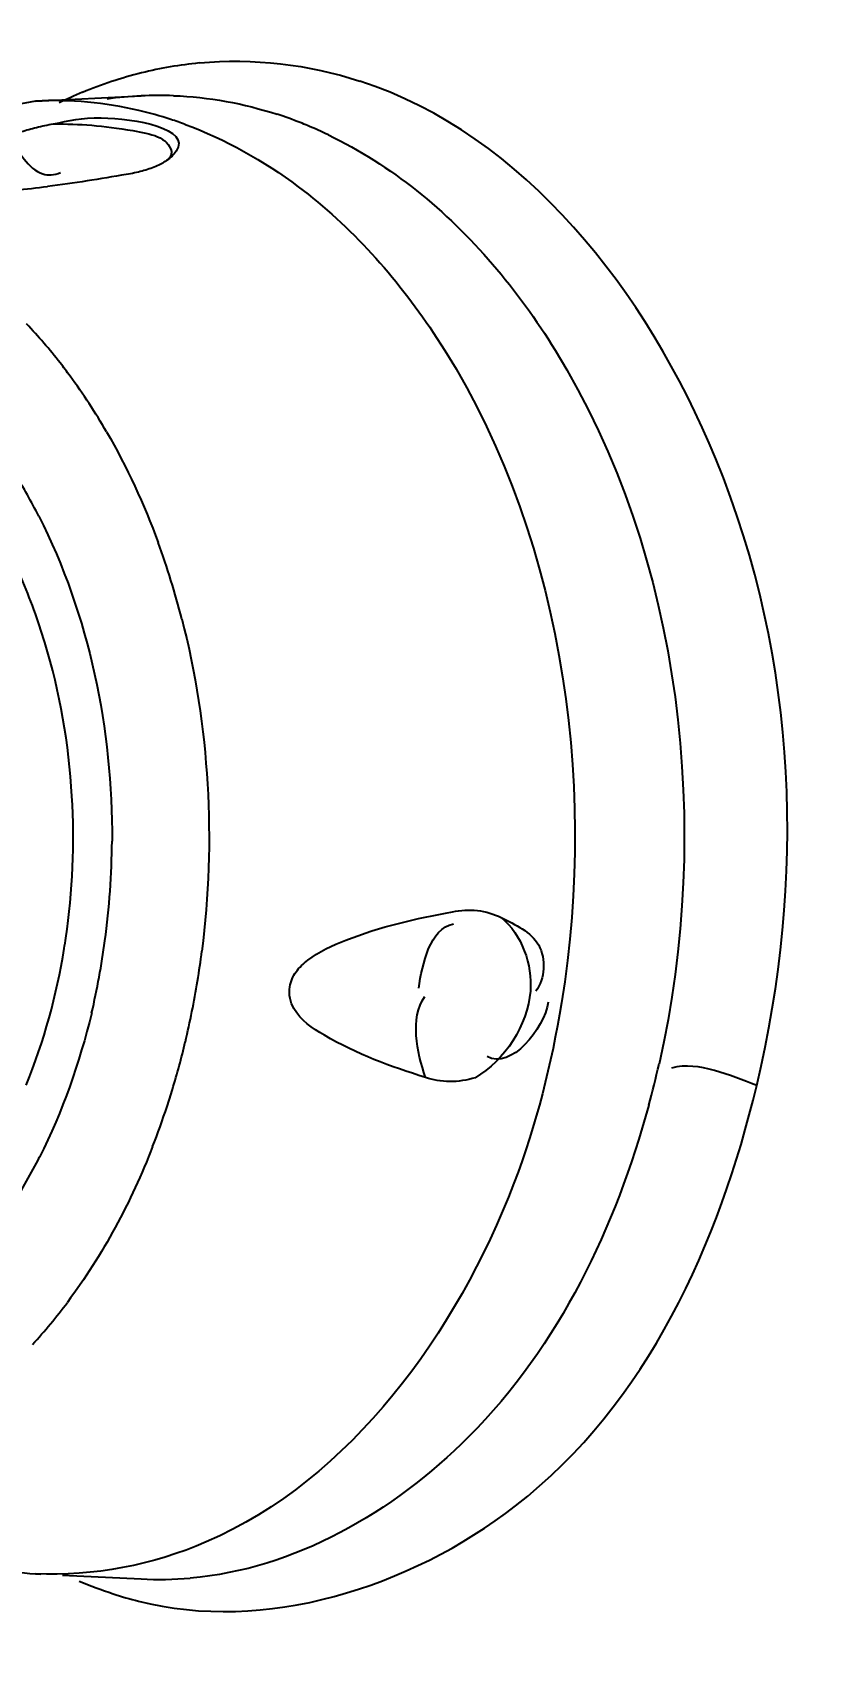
# Model space of a CAD drawing. Header units: millimetres. Extents: x 0 to 10500, y 0 to 7425.
# Drawn here: x 2688.41 to 2702.74, y 1742.31 to 1771.87 of the extents above; entities that cross this region are included whole.
import ezdxf

# ---------------------------------------------------------------- set-up
doc = ezdxf.new("R2010")
doc.units = ezdxf.units.MM
doc.header["$LTSCALE"] = 577.5
doc.layers.get('0').update_dxf_attribs({"linetype": 'CONTINUOUS'})
doc.styles.add('TEXTSTYLE_2', font='txt', dxfattribs={"width": 0.8})
doc.dimstyles.new('DIMSTYLE_1', dxfattribs={"dimtxt": 75, "dimasz": 3.5, "dimexe": 1.5, "dimexo": 1.5, "dimgap": 18.75, "dimtad": 1, "dimdec": 1, "dimtxsty": 'TEXTSTYLE_2', "dimblk": '_FILLED', "dimblk1": '_FILLED', "dimblk2": '_FILLED', "dimcen": 0.09, "dimadec": 1, "dimazin": 2, "dimtp": 0.1, "dimtm": 0.1, "dimtfac": 1, "dimtdec": 1, "dimtofl": 0, "dimtmove": 0, "dimatfit": 3, "dimldrblk": '_FILLED', "dimfxl": 1, "dimtolj": 1, "dimarcsym": 0})

# ---------------------------------------------------------------- blocks, each defined once
blk = doc.blocks.new('_FILLED')
at = {"color": 0, "linetype": 'ByBlock'}
blk.add_solid([(0, 0), (-1, 0.2143), (-1, -0.2143)], dxfattribs=at)
blk = doc.blocks.new('*D7')
at = {"color": 2, "linetype": 'Continuous', "transparency": 16777216}
for p, q in [((766.713, 2608.729), (681.846, 2608.729)), ((683.346, 2608.729), (683.346, 2129.729)), ((976.556, 2608.729), (818.98, 2608.729)), ((683.346, 1650.729), (683.346, 2129.729)), ((2711.144, 1650.729), (681.846, 1650.729))]:
    blk.add_line(p, q, dxfattribs=at)
at = {"color": 2, "linetype": 'Continuous', "transparency": 16777216, "xscale": 3.5, "yscale": 3.5, "zscale": 3.5}
for p, rotation in [((683.346, 2608.729), 90), ((683.346, 1650.729), 270)]:
    blk.add_blockref('_FILLED', p, dxfattribs=dict(at, rotation=rotation))
at = {"color": 2, "linetype": 'Continuous', "transparency": 16777216, "insert": (589.596, 2129.729), "char_height": 75, "width": 180, "attachment_point": 2, "rotation": 90, "line_spacing_factor": 0.9, "style": 'TEXTSTYLE_2'}
blk.add_mtext('958', dxfattribs=at)
blk = doc.blocks.new('*D8')
at = {"color": 2, "linetype": 'Continuous', "transparency": 16777216}
for p, q in [((2711.144, 2533.729), (889.89, 2533.729)), ((891.39, 2533.729), (891.39, 2129.729)), ((891.39, 1725.729), (891.39, 2129.729)), ((2711.144, 1725.729), (889.89, 1725.729))]:
    blk.add_line(p, q, dxfattribs=at)
at = {"color": 2, "linetype": 'Continuous', "transparency": 16777216, "xscale": 3.5, "yscale": 3.5, "zscale": 3.5}
for p, rotation in [((891.39, 2533.729), 90), ((891.39, 1725.729), 270)]:
    blk.add_blockref('_FILLED', p, dxfattribs=dict(at, rotation=rotation))
at = {"color": 2, "linetype": 'Continuous', "transparency": 16777216, "insert": (797.64, 2129.729), "char_height": 75, "width": 180, "attachment_point": 2, "rotation": 90, "line_spacing_factor": 0.9, "style": 'TEXTSTYLE_2'}
blk.add_mtext('808', dxfattribs=at)

msp = doc.modelspace()

# ---------------------------------------------------------------- linework, layer by layer
at = {"color": 6, "linetype": 'Continuous'}
for p, q in [((2688.465, 1770.628), (2686.607, 1770.274)), ((2688.465, 1770.628), (2690.383, 1770.723)), ((2690.857, 1769.55), (2690.847, 1769.543)), ((2688.465, 1743.834), (2688.56, 1743.829)), ((2688.954, 1743.81), (2690.383, 1743.739))]:
    msp.add_line(p, q, dxfattribs=at)
for centre, radius, start, end in [((2692.135, 1764.142), 7.211, 95.5039, 103.9957), ((2692.243, 1763.726), 7.641, 104.0231, 112.5017), ((2692.39, 1763.359), 8.037, 112.4677, 115.8024), ((2690.714, 1763.977), 6.753, 92.801, 98.0772), ((2690.713, 1763.968), 6.762, 87.7864, 92.7946), ((2688.738, 1763.589), 7.052, 71.9315, 76.8234), ((2690.592, 1763.43), 7.317, 68.4663, 71.929), ((2688.685, 1763.425), 7.224, 69.7435, 71.9363), ((2690.519, 1763.241), 7.519, 67.3564, 68.4768), ((2690.442, 1763.06), 7.716, 64.279, 67.3479), ((2685.497, 1794.36), 25.487, 275.8677, 277.1827), ((2681.27, 1759.899), 9.694, 37.9594, 43.5009), ((2680.752, 1759.486), 10.356, 36.3481, 38.0025), ((2680.146, 1759.052), 11.101, 30.0244, 36.2954), ((2679.441, 1758.457), 10.189, 26.9516, 31.9023), ((2677.106, 1757.612), 14.474, 14.3907, 20.1356), ((2678.335, 1757.663), 10.76, 16.8228, 23.5289), ((2676.458, 1757.233), 12.691, 351.6966, 3.3844), ((2675.682, 1757.265), 14.174, 352.2343, 359.587), ((2677.019, 1757.16), 12.125, 350.7415, 351.6546), ((2675.463, 1757.285), 14.394, 346.953, 352.2729), ((2675.8, 1757.16), 15.817, 350.745, 352.7362), ((2676.063, 1757.114), 15.55, 346.6034, 350.7537), ((2676.771, 1756.948), 14.822, 343.1235, 346.5955), ((2682.773, 1756.966), 17.465, 344.6968, 347.2328), ((2677.076, 1756.857), 14.505, 341.8307, 343.1169), ((2677.457, 1756.729), 14.102, 338.6916, 341.8404), ((2679.599, 1755.906), 10.003, 327.5768, 333.3334), ((2681.145, 1754.67), 9.859, 317.4682, 323.2429), ((2688.818, 1750.738), 6.912, 253.5604, 267.0702), ((2692.274, 1750.813), 7.724, 247.0249, 251.9172), ((2690.72, 1750.488), 6.757, 267.1424, 274.7489), ((2692.181, 1750.535), 7.432, 251.9384, 255.6314)]:
    msp.add_arc(centre, radius, start, end, dxfattribs=at)
for points, knots in [([(2700.017, 1782.514), (2705.515, 1780.721), (2714.545, 1769.173), (2714.903, 1755.746), (2713.28, 1748.94)], [0, 0, 0, 0, 0.452507, 1, 1, 1, 1]), ([(2711.03, 1749.379), (2712.567, 1755.825), (2712.229, 1768.542), (2703.676, 1779.479), (2698.469, 1781.177)], [0, 0, 0, 0, 0.547493, 1, 1, 1, 1]), ([(2701.583, 1752.719), (2702.466, 1756.423), (2702.271, 1763.731), (2697.356, 1770.016), (2694.364, 1770.992)], [0, 0, 0, 0, 0.547494, 1, 1, 1, 1]), ([(2688.788, 1770.214), (2689.075, 1770.267), (2689.672, 1770.424), (2691.304, 1770.127), (2691.024, 1769.716)], [0, 0, 0, 0, 0.369571, 1, 1, 1, 1]), ([(2688.207, 1770.071), (2688.297, 1770.1), (2688.489, 1770.154), (2688.684, 1770.195), (2688.788, 1770.214)], [0, 0, 0, 0, 0.472362, 1, 1, 1, 1]), ([(2688.788, 1770.214), (2689.273, 1770.212), (2689.905, 1770.167), (2690.889, 1769.969), (2690.935, 1769.708)], [0, 0, 0, 0, 0.646439, 1, 1, 1, 1]), ([(2687.986, 1769.987), (2688.069, 1769.842), (2688.222, 1769.578), (2688.46, 1769.347), (2688.596, 1769.303)], [0, 0, 0, 0, 0.536577, 1, 1, 1, 1]), ([(2691.024, 1769.716), (2691.002, 1769.683), (2690.947, 1769.621), (2690.882, 1769.568), (2690.847, 1769.543)], [0, 0, 0, 0, 0.473123, 1, 1, 1, 1]), ([(2690.847, 1769.543), (2690.787, 1769.501), (2690.643, 1769.427), (2690.49, 1769.376), (2690.405, 1769.353)], [0, 0, 0, 0, 0.453843, 1, 1, 1, 1]), ([(2690.935, 1769.708), (2690.939, 1769.68), (2690.929, 1769.614), (2690.882, 1769.569), (2690.856, 1769.55)], [0, 0, 0, 0, 0.460101, 1, 1, 1, 1]), ([(2688.596, 1769.303), (2688.646, 1769.287), (2688.758, 1769.272), (2688.866, 1769.303), (2688.918, 1769.327)], [0, 0, 0, 0, 0.471262, 1, 1, 1, 1]), ([(2690.405, 1769.353), (2690.359, 1769.34), (2690.263, 1769.318), (2690.165, 1769.3), (2690.115, 1769.293)], [0, 0, 0, 0, 0.487969, 1, 1, 1, 1]), ([(2693.243, 1769.069), (2694.206, 1768.346), (2697.826, 1764.285), (2698.698, 1758.306), (2698.032, 1754.219)], [0, 0, 0, 0, 0.225293, 1, 1, 1, 1]), ([(2695.395, 1768.998), (2696.399, 1768.201), (2700.088, 1763.779), (2700.774, 1757.373), (2699.806, 1753.107)], [0, 0, 0, 0, 0.226574, 1, 1, 1, 1]), ([(2693.417, 1754.997), (2693.623, 1755.155), (2694.48, 1755.548), (2695.389, 1755.759), (2696.048, 1755.875)], [0, 0, 0, 0, 0.28003, 1, 1, 1, 1]), ([(2696.048, 1755.875), (2696.196, 1755.909), (2696.505, 1755.926), (2696.802, 1755.839), (2696.936, 1755.771)], [0, 0, 0, 0, 0.502058, 1, 1, 1, 1]), ([(2696.936, 1755.771), (2697.188, 1755.643), (2697.767, 1755.395), (2697.737, 1754.654), (2697.565, 1754.436)], [0, 0, 0, 0, 0.503566, 1, 1, 1, 1]), ([(2693.091, 1754.515), (2693.107, 1754.611), (2693.19, 1754.799), (2693.337, 1754.936), (2693.417, 1754.997)], [0, 0, 0, 0, 0.491744, 1, 1, 1, 1]), ([(2693.165, 1754.115), (2693.132, 1754.173), (2693.08, 1754.304), (2693.08, 1754.445), (2693.091, 1754.515)], [0, 0, 0, 0, 0.483854, 1, 1, 1, 1]), ([(2698.032, 1754.219), (2697.85, 1753.104), (2696.884, 1749.261), (2694.2, 1745.552), (2691.57, 1744.413)], [0, 0, 0, 0, 0.282797, 1, 1, 1, 1]), ([(2695.557, 1752.864), (2694.922, 1753.058), (2694.083, 1753.371), (2693.287, 1753.902), (2693.165, 1754.115)], [0, 0, 0, 0, 0.730383, 1, 1, 1, 1]), ([(2696.461, 1752.859), (2696.312, 1752.812), (2696.005, 1752.764), (2695.696, 1752.813), (2695.557, 1752.864)], [0, 0, 0, 0, 0.514054, 1, 1, 1, 1]), ([(2690.337, 1743.336), (2692.621, 1742.751), (2698.56, 1744.592), (2700.901, 1749.859), (2701.583, 1752.719)], [0, 0, 0, 0, 0.445078, 1, 1, 1, 1]), ([(2699.619, 1752.357), (2699.015, 1750.15), (2697.158, 1746.201), (2693.166, 1743.911), (2691.28, 1743.755)], [0, 0, 0, 0, 0.54734, 1, 1, 1, 1]), ([(2711.03, 1749.379), (2710.377, 1746.641), (2708.456, 1741.578), (2703.603, 1735.579), (2697.257, 1732.337), (2692.678, 1732.627), (2690.661, 1733.285)], [0, 0, 0, 0, 0.290813, 0.550776, 0.780737, 1, 1, 1, 1])]:
    msp.add_open_spline(points, degree=3, knots=knots, dxfattribs=at)
for points in [[(2691.444, 1771.32), (2692.419, 1771.414), (2693.433, 1771.295), (2694.364, 1770.992)], [(2690.346, 1770.455), (2689.733, 1770.599), (2689.094, 1770.659), (2688.465, 1770.628)], [(2690.974, 1770.725), (2691.613, 1770.701), (2692.254, 1770.584), (2692.861, 1770.386)], [(2691.186, 1770.203), (2691.921, 1769.932), (2692.617, 1769.539), (2693.243, 1769.069)], [(2693.791, 1770.011), (2694.361, 1769.737), (2694.9, 1769.392), (2695.395, 1768.998)], [(2690.115, 1769.293), (2689.64, 1769.209), (2689.163, 1769.133), (2688.684, 1769.072)], [(2689.758, 1764.607), (2690.128, 1763.967), (2690.44, 1763.289), (2690.695, 1762.595)], [(2688.523, 1763.075), (2689.44, 1761.275), (2689.869, 1759.183), (2689.856, 1757.163)], [(2691.125, 1761.209), (2691.629, 1759.253), (2691.745, 1757.164), (2691.49, 1755.16)], [(2689.127, 1757.982), (2689.071, 1758.926), (2688.909, 1759.872), (2688.634, 1760.777)], [(2695.434, 1754.49), (2695.505, 1754.928), (2695.634, 1755.573), (2696.069, 1755.659)], [(2696.936, 1755.771), (2697.31, 1755.471), (2697.504, 1754.912), (2697.466, 1754.434)], [(2688.293, 1752.722), (2688.619, 1753.518), (2688.848, 1754.359), (2688.987, 1755.209)], [(2697.466, 1754.434), (2697.416, 1753.813), (2697, 1753.171), (2696.461, 1752.859)], [(2695.557, 1752.864), (2695.402, 1753.331), (2695.269, 1753.932), (2695.546, 1754.338)], [(2697.791, 1754.234), (2697.711, 1753.743), (2697.111, 1752.999), (2696.678, 1753.243)], [(2689.486, 1754.036), (2689.265, 1753.134), (2688.955, 1752.246), (2688.538, 1751.416)], [(2701.583, 1752.719), (2701.086, 1752.894), (2700.545, 1753.164), (2700.034, 1753.035)], [(2690.595, 1751.605), (2690.204, 1750.601), (2689.688, 1749.633), (2689.043, 1748.77)], [(2691.57, 1744.413), (2690.604, 1743.994), (2689.516, 1743.782), (2688.465, 1743.834)]]:
    msp.add_open_spline(points, degree=3, dxfattribs=at)

# ---------------------------------------------------------------- dimensions: what is measured, and where the dimension line sits
at = {"color": 2, "linetype": 'Continuous'}
for base, p1, p2, angle, text, picture, middle in [((683.346, 2608.729), (2712.644, 1650.729), (978.056, 2608.729), 90, '958', '*D7', (683.346, 2131.604)), ((891.39, 1725.729), (2712.644, 2533.729), (2712.644, 1725.729), 270, '808', '*D8', (891.39, 2129.729))]:
    dim = msp.add_linear_dim(base=base, p1=p1, p2=p2, angle=angle, text=text, dimstyle='DIMSTYLE_1', dxfattribs=at)
    dim.commit()
    dim.dimension.update_dxf_attribs({"geometry": picture, "text_midpoint": middle, "dimtype": 160})

doc.saveas('drawing.dxf')
